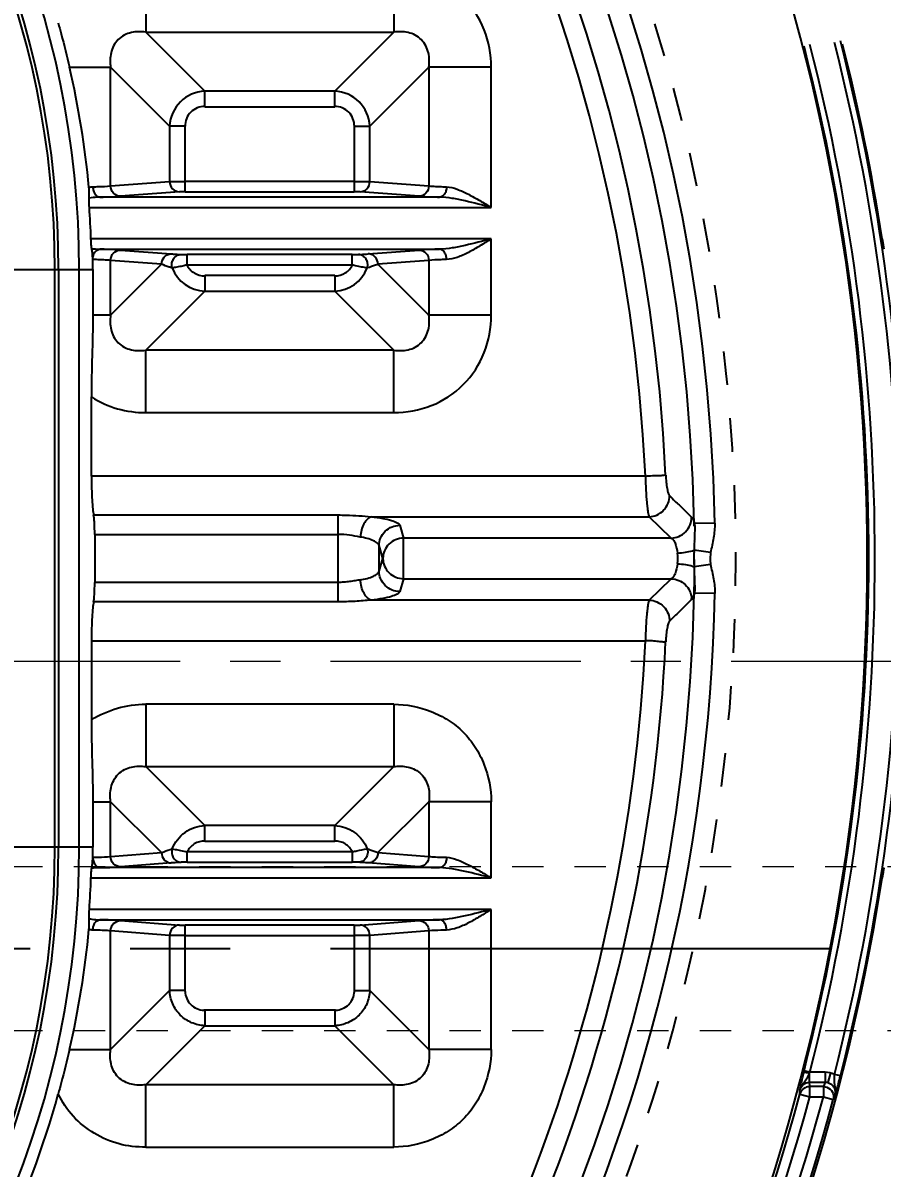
# Model space of a CAD drawing. Header units: millimetres. Extents: x 2141 to 4292, y -4498 to 2648.
# Drawn here: x 3480.3 to 3522.1, y -250.9 to -195.1 of the extents above; entities that cross this region are included whole.
import ezdxf

# ---------------------------------------------------------------- set-up
doc = ezdxf.new("R2010")
doc.units = ezdxf.units.MM
doc.header["$LTSCALE"] = 16.335
doc.header["$PDMODE"] = 3
doc.header["$PDSIZE"] = 0.3125
doc.linetypes.add('CENTER', pattern=[0.6, 0.375, -0.075, 0.075, -0.075])
doc.linetypes.add('HIDDEN', pattern=[0.2, 0.1, -0.1])
doc.layers.get('0').update_dxf_attribs({"linetype": 'CONTINUOUS'})
doc.layers.get('Defpoints').update_dxf_attribs({"linetype": 'CONTINUOUS'})
doc.layers.add('21', color=7, linetype='CONTINUOUS')
doc.layers.add('center', color=1, linetype='CENTER', lineweight=9)
doc.layers.add('cool', color=153, linetype='HIDDEN', lineweight=9)
doc.styles.get("Standard").update_dxf_attribs({"font": 'txt', "width": 0.8})
doc.dimstyles.get("Standard").update_dxf_attribs({"dimtxt": 0.15625, "dimasz": 0.1875, "dimexe": 0.125, "dimexo": 0.0625, "dimtad": 0, "dimtih": 1, "dimtoh": 1, "dimdsep": 46, "dimtxsty": 'Standard', "dimcen": 0.09, "dimadec": 0, "dimazin": 0, "dimtp": 0.01, "dimtm": 0.01, "dimtfac": 1, "dimtofl": 0, "dimtmove": 0, "dimatfit": 3, "dimfxl": 0, "dimtolj": 1, "dimarcsym": 0})

# ---------------------------------------------------------------- blocks, each defined once
blk = doc.blocks.new('*D51')
at = {"color": 4, "lineweight": -2}
blk.add_line((3563.281, -226.18), (3589.582, -226.18), dxfattribs=at)
at = {"layer": 'Defpoints', "color": 0}
for p in [(3421.161, -226.18), (3563.281, -226.18), (3589.582, -226.18)]:
    blk.add_point(p, dxfattribs=at)
at = {"color": 6, "insert": (3594.582, -226.18), "char_height": 5, "attachment_point": 5}
blk.add_mtext('\\A1;0.00', dxfattribs=at)
blk = doc.blocks.new('*D52')
at = {"color": 4, "lineweight": -2}
blk.add_line((3573.796, -240.18), (3589.582, -240.18), dxfattribs=at)
at = {"layer": 'Defpoints', "color": 0}
for p in [(3421.161, -226.18), (3573.796, -240.18), (3589.582, -240.18)]:
    blk.add_point(p, dxfattribs=at)
at = {"color": 6, "insert": (3596.248, -240.18), "char_height": 5, "attachment_point": 5}
blk.add_mtext('\\A1;14.00', dxfattribs=at)
blk = doc.blocks.new('*D53')
at = {"color": 4, "lineweight": -2}
blk.add_line((3561.235, -283.18), (3589.582, -283.18), dxfattribs=at)
at = {"layer": 'Defpoints', "color": 0}
for p in [(3421.161, -226.18), (3561.235, -283.18), (3589.582, -283.18)]:
    blk.add_point(p, dxfattribs=at)
at = {"color": 6, "insert": (3596.915, -283.18), "char_height": 5, "attachment_point": 5}
blk.add_mtext('\\A1;57.00', dxfattribs=at)
blk = doc.blocks.new('*D54')
at = {"color": 4, "lineweight": -2}
blk.add_line((3481.854, -307.968), (3589.582, -307.968), dxfattribs=at)
at = {"layer": 'Defpoints', "color": 0}
for p in [(3421.161, -226.18), (3481.854, -307.968), (3589.582, -307.968)]:
    blk.add_point(p, dxfattribs=at)
at = {"color": 6, "insert": (3596.915, -307.968), "char_height": 5, "attachment_point": 5}
blk.add_mtext('\\A1;81.79', dxfattribs=at)
blk = doc.blocks.new('*D55')
at = {"color": 4, "lineweight": -2}
blk.add_line((3516.556, -324.18), (3589.582, -324.18), dxfattribs=at)
at = {"layer": 'Defpoints', "color": 0}
for p in [(3421.161, -226.18), (3516.556, -324.18), (3589.582, -324.18)]:
    blk.add_point(p, dxfattribs=at)
at = {"color": 6, "insert": (3596.915, -324.18), "char_height": 5, "attachment_point": 5}
blk.add_mtext('\\A1;98.00', dxfattribs=at)
blk = doc.blocks.new('*D56')
at = {"color": 4, "lineweight": -2}
blk.add_line((3547.495, -344.18), (3589.582, -344.18), dxfattribs=at)
at = {"layer": 'Defpoints', "color": 0}
for p in [(3421.161, -226.18), (3547.495, -344.18), (3589.582, -344.18)]:
    blk.add_point(p, dxfattribs=at)
at = {"color": 6, "insert": (3597.582, -344.18), "char_height": 5, "attachment_point": 5}
blk.add_mtext('\\A1;118.00', dxfattribs=at)
blk = doc.blocks.new('*D59')
at = {"color": 4, "lineweight": -2}
blk.add_line((3549.662, -339.842), (3549.662, -389.677), dxfattribs=at)
at = {"layer": 'Defpoints', "color": 0}
for p in [(3421.161, -226.18), (3549.662, -339.842), (3549.662, -389.677)]:
    blk.add_point(p, dxfattribs=at)
at = {"color": 6, "insert": (3549.662, -398.677), "char_height": 5, "attachment_point": 5, "rotation": 90}
blk.add_mtext('\\A1;128.50', dxfattribs=at)
blk = doc.blocks.new('*D61')
at = {"color": 4, "lineweight": -2}
blk.add_line((3527.113, -219.255), (3527.113, -60.351), dxfattribs=at)
at = {"layer": 'Defpoints', "color": 0}
for p in [(3527.113, -60.351), (3527.113, -219.255), (3421.161, -226.18)]:
    blk.add_point(p, dxfattribs=at)
at = {"color": 6, "insert": (3527.113, -51.351), "char_height": 5, "attachment_point": 5, "rotation": 90}
blk.add_mtext('\\A1;105.95', dxfattribs=at)
blk = doc.blocks.new('*D62')
at = {"color": 4, "lineweight": -2}
blk.add_line((3549.662, -116.98), (3549.662, -60.351), dxfattribs=at)
at = {"layer": 'Defpoints', "color": 0}
for p in [(3549.662, -60.351), (3549.662, -116.98), (3421.161, -226.18)]:
    blk.add_point(p, dxfattribs=at)
at = {"color": 6, "insert": (3549.662, -51.351), "char_height": 5, "attachment_point": 5, "rotation": 90}
blk.add_mtext('\\A1;128.50', dxfattribs=at)
blk = doc.blocks.new('*D63')
at = {"color": 4, "lineweight": -2}
blk.add_line((3553.176, -108.18), (3587.767, -108.18), dxfattribs=at)
at = {"layer": 'Defpoints', "color": 0}
for p in [(3553.176, -108.18), (3587.767, -108.18), (3421.161, -226.18)]:
    blk.add_point(p, dxfattribs=at)
at = {"color": 6, "insert": (3595.767, -108.18), "char_height": 5, "attachment_point": 5}
blk.add_mtext('\\A1;118.00', dxfattribs=at)
blk = doc.blocks.new('*D64')
at = {"color": 4, "lineweight": -2}
blk.add_line((3575.76, -166.18), (3587.767, -166.18), dxfattribs=at)
at = {"layer": 'Defpoints', "color": 0}
for p in [(3575.76, -166.18), (3587.767, -166.18), (3421.161, -226.18)]:
    blk.add_point(p, dxfattribs=at)
at = {"color": 6, "insert": (3594.767, -166.18), "char_height": 5, "attachment_point": 5}
blk.add_mtext('\\A1;60.00', dxfattribs=at)
blk = doc.blocks.new('*D65')
at = {"color": 4, "lineweight": -2}
blk.add_line((3529.038, -221.18), (3587.767, -221.18), dxfattribs=at)
at = {"layer": 'Defpoints', "color": 0}
for p in [(3529.038, -221.18), (3587.767, -221.18), (3421.161, -226.18)]:
    blk.add_point(p, dxfattribs=at)
at = {"color": 6, "insert": (3593.1, -221.18), "char_height": 5, "attachment_point": 5}
blk.add_mtext('\\A1;5.00', dxfattribs=at)

msp = doc.modelspace()

# ---------------------------------------------------------------- linework, layer by layer
at = {"layer": '21', "color": 7, "linetype": 'Continuous'}
for p, q in [((3486.253, -192.504), (3486.253, -195.545)), ((3498.326, -192.504), (3498.326, -195.545)), ((3486.253, -195.545), (3498.326, -195.545)), ((3486.253, -195.545), (3489.126, -198.418)), ((3495.453, -198.418), (3498.326, -195.545)), ((3482.54, -197.255), (3484.543, -197.255)), ((3484.543, -203.037), (3484.543, -197.255)), ((3487.416, -200.128), (3484.543, -197.255)), ((3500.036, -197.255), (3497.163, -200.128)), ((3500.036, -197.255), (3500.036, -203.037)), ((3503.077, -197.255), (3500.036, -197.255)), ((3503.077, -204.082), (3503.077, -197.255)), ((3489.126, -199.178), (3489.126, -198.418)), ((3495.453, -198.418), (3489.126, -198.418)), ((3495.453, -199.178), (3495.453, -198.418)), ((3489.126, -199.178), (3495.453, -199.178)), ((3487.416, -200.128), (3487.416, -202.819)), ((3488.176, -200.128), (3487.416, -200.128)), ((3488.176, -203.316), (3488.176, -200.128)), ((3496.403, -200.128), (3496.403, -203.316)), ((3496.403, -200.128), (3497.163, -200.128)), ((3497.163, -202.819), (3497.163, -200.128)), ((3484.543, -203.037), (3487.416, -202.819)), ((3496.403, -202.814), (3488.176, -202.814)), ((3497.163, -202.819), (3500.036, -203.037)), ((3500.563, -203.58), (3484.016, -203.58)), ((3487.891, -203.321), (3485.018, -203.54)), ((3488.176, -203.316), (3496.403, -203.316)), ((3499.561, -203.54), (3496.688, -203.321)), ((3483.508, -204.082), (3503.077, -204.082)), ((3503.077, -205.616), (3483.584, -205.616)), ((3503.077, -209.327), (3503.077, -205.616)), ((3484.016, -206.118), (3500.563, -206.118)), ((3485.018, -206.158), (3487.496, -206.346)), ((3488.273, -206.884), (3488.273, -206.382)), ((3496.306, -206.382), (3488.273, -206.382)), ((3496.306, -206.884), (3496.306, -206.382)), ((3497.082, -206.346), (3499.561, -206.158)), ((3484.543, -209.327), (3484.543, -206.66)), ((3487.021, -206.849), (3484.543, -206.66)), ((3484.543, -209.327), (3487.021, -206.849)), ((3488.259, -206.884), (3496.32, -206.884)), ((3500.036, -206.66), (3497.558, -206.849)), ((3497.558, -206.849), (3500.036, -209.327)), ((3500.036, -206.66), (3500.036, -209.327)), ((3471.479, -207.11), (3483.676, -207.11)), ((3481.831, -235.25), (3481.831, -207.11)), ((3482.009, -207.11), (3482.009, -235.25)), ((3483.014, -235.25), (3483.014, -207.11)), ((3483.676, -207.11), (3483.676, -209.327)), ((3489.126, -207.404), (3489.126, -208.165)), ((3495.453, -207.404), (3489.126, -207.404)), ((3495.453, -207.404), (3495.453, -208.165)), ((3489.126, -208.165), (3486.253, -211.038)), ((3489.126, -208.165), (3495.453, -208.165)), ((3498.326, -211.038), (3495.453, -208.165)), ((3484.543, -209.327), (3483.676, -209.327)), ((3503.077, -209.327), (3500.036, -209.327)), ((3486.253, -214.078), (3486.253, -211.038)), ((3498.326, -211.038), (3486.253, -211.038)), ((3498.326, -214.078), (3498.326, -211.038)), ((3483.609, -217.169), (3483.609, -213.317)), ((3486.253, -214.078), (3498.326, -214.078)), ((3510.582, -217.169), (3483.609, -217.169)), ((3483.714, -219.064), (3495.608, -219.064)), ((3495.608, -219.064), (3495.608, -223.297)), ((3497.242, -219.148), (3510.77, -219.148)), ((3511.844, -220.19), (3510.77, -219.148)), ((3512.817, -219.161), (3512.834, -219.177)), ((3498.619, -219.567), (3498.804, -220.19)), ((3513.964, -219.466), (3512.975, -219.486)), ((3483.767, -220.011), (3495.608, -220.011)), ((3483.767, -220.011), (3483.767, -222.349)), ((3511.844, -220.19), (3498.804, -220.19)), ((3498.804, -222.17), (3498.804, -220.19)), ((3497.615, -221.804), (3497.615, -220.557)), ((3497.801, -221.18), (3497.615, -220.557)), ((3513.758, -220.891), (3512.952, -220.777)), ((3497.615, -221.804), (3497.801, -221.18)), ((3512.951, -221.504), (3512.952, -221.584)), ((3513.758, -221.469), (3512.952, -221.584)), ((3495.608, -222.349), (3483.767, -222.349)), ((3498.804, -222.17), (3498.619, -222.793)), ((3498.804, -222.17), (3511.844, -222.17)), ((3510.77, -223.212), (3511.844, -222.17)), ((3513.964, -222.894), (3512.975, -222.874)), ((3495.608, -223.297), (3483.714, -223.297)), ((3510.77, -223.212), (3497.242, -223.212)), ((3512.834, -223.183), (3512.817, -223.199)), ((3483.609, -225.192), (3510.582, -225.192)), ((3483.609, -225.192), (3483.609, -229.043)), ((3498.326, -228.282), (3486.253, -228.282)), ((3486.253, -228.282), (3486.253, -231.323)), ((3498.326, -228.282), (3498.326, -231.323)), ((3486.253, -231.323), (3498.326, -231.323)), ((3486.253, -231.323), (3489.126, -234.196)), ((3495.453, -234.196), (3498.326, -231.323)), ((3483.676, -233.033), (3484.543, -233.033)), ((3483.676, -233.033), (3483.676, -235.25)), ((3484.543, -235.7), (3484.543, -233.033)), ((3487.021, -235.511), (3484.543, -233.033)), ((3500.036, -233.033), (3497.558, -235.511)), ((3503.077, -233.033), (3500.036, -233.033)), ((3500.036, -233.033), (3500.036, -235.7)), ((3503.077, -236.745), (3503.077, -233.033)), ((3495.453, -234.196), (3489.126, -234.196)), ((3489.126, -234.956), (3489.126, -234.196)), ((3495.453, -234.956), (3495.453, -234.196)), ((3483.676, -235.25), (3471.479, -235.25)), ((3489.126, -234.956), (3495.453, -234.956)), ((3484.543, -235.7), (3487.021, -235.511)), ((3496.317, -235.476), (3488.262, -235.476)), ((3488.273, -235.978), (3488.273, -235.476)), ((3496.306, -235.476), (3496.306, -235.978)), ((3497.558, -235.511), (3500.036, -235.7)), ((3500.563, -236.242), (3484.016, -236.242)), ((3487.496, -236.014), (3485.018, -236.202)), ((3488.273, -235.978), (3496.306, -235.978)), ((3499.561, -236.202), (3497.082, -236.014)), ((3483.584, -236.745), (3503.077, -236.745)), ((3503.077, -238.278), (3483.508, -238.278)), ((3503.077, -245.105), (3503.077, -238.278)), ((3484.016, -238.78), (3500.563, -238.78)), ((3485.018, -238.82), (3487.891, -239.039)), ((3496.403, -239.044), (3488.176, -239.044)), ((3488.176, -242.277), (3488.176, -239.044)), ((3496.403, -239.044), (3496.403, -242.277)), ((3496.688, -239.039), (3499.561, -238.82)), ((3487.416, -239.541), (3484.543, -239.323)), ((3484.543, -245.105), (3484.543, -239.323)), ((3487.416, -239.541), (3487.416, -242.232)), ((3488.176, -239.547), (3496.403, -239.547)), ((3500.036, -239.323), (3497.163, -239.541)), ((3497.163, -242.232), (3497.163, -239.541)), ((3500.036, -239.323), (3500.036, -245.105)), ((3484.543, -245.105), (3487.416, -242.232)), ((3488.176, -242.232), (3487.416, -242.232)), ((3496.403, -242.232), (3497.163, -242.232)), ((3497.163, -242.232), (3500.036, -245.105)), ((3495.497, -243.182), (3489.082, -243.182)), ((3489.126, -243.182), (3489.126, -243.943)), ((3495.453, -243.182), (3495.453, -243.943)), ((3489.126, -243.943), (3486.253, -246.816)), ((3489.126, -243.943), (3495.453, -243.943)), ((3498.326, -246.816), (3495.453, -243.943)), ((3482.54, -245.105), (3484.543, -245.105)), ((3503.077, -245.105), (3500.036, -245.105)), ((3518.598, -246.208), (3518.308, -246.133)), ((3518.581, -246.7), (3518.581, -246.208)), ((3519.337, -246.208), (3518.598, -246.208)), ((3519.337, -246.208), (3519.337, -246.7)), ((3519.598, -246.243), (3519.468, -246.716)), ((3520.079, -246.391), (3519.788, -246.317)), ((3498.326, -246.816), (3486.253, -246.816)), ((3486.253, -249.856), (3486.253, -246.816)), ((3498.326, -249.856), (3498.326, -246.816)), ((3518.107, -247.272), (3518.1, -247.085)), ((3518.581, -246.7), (3519.337, -246.7)), ((3518.59, -246.909), (3518.581, -246.7)), ((3519.249, -246.909), (3518.59, -246.909)), ((3518.59, -247.402), (3518.59, -246.909)), ((3519.337, -246.7), (3519.249, -246.909)), ((3519.249, -246.909), (3519.249, -247.402)), ((3518.107, -247.272), (3518.59, -247.402)), ((3518.59, -247.402), (3519.249, -247.402)), ((3519.249, -247.402), (3519.732, -247.531)), ((3519.809, -247.347), (3519.732, -247.531)), ((3486.253, -249.856), (3498.326, -249.856))]:
    msp.add_line(p, q, dxfattribs=at)
at = {"layer": '21', "color": 1, "linetype": 'CENTER', "ltscale": 3.980655}
msp.add_line((3261.161, -240.18), (3581.161, -240.18), dxfattribs=at)
at = {"layer": '21', "color": 8, "linetype": 'HIDDEN'}
for radius, start, end in [(87.821, 218.45894, 155.70987), (85.811, 358.87114, 1.129)]:
    msp.add_arc((3427.165, -221.18), radius, start, end, dxfattribs=at)
at = {"layer": '21', "color": 7, "linetype": 'Continuous'}
for centre, radius, start, end in [((3427.165, -221.18), 86.815, 1.1311, 88.87139), ((3427.165, -221.18), 85.811, 1.129, 88.87112), ((3427.165, -221.18), 84.503, 2.75434, 87.24672), ((3427.165, -221.18), 83.513, 2.75328, 87.24672), ((3421.135, -221.18), 100.256, 318.50266, 41.49734), ((3438.22, -207.11), 44.794, 0, 90), ((3438.22, -207.11), 43.789, 0, 90), ((3438.22, -207.11), 43.61, 0, 90), ((3421.135, -221.18), 100.325, 345.59813, 14.40187), ((3421.135, -221.18), 100.625, 345.59813, 14.40187), ((3421.135, -221.18), 101.805, 345.70516, 14.29484), ((3421.135, -221.18), 102.105, 345.70516, 14.29484), ((3421.135, -221.18), 102.168, 8.7686, 14.19122), ((3438.292, -207.412), 45.399, 5.45, 12.928), ((3489.208, -200.209), 1.793, 92.5943, 177.4063), ((3495.371, -200.209), 1.794, 2.5951, 87.4056), ((3438.22, -207.11), 45.389, 1.8869, 3.8252), ((3441.491, -207.11), 42.184, 359.9999, 0.6654), ((3489.202, -206.378), 1.788, 201.4754, 267.5606), ((3495.376, -206.378), 1.788, 272.4428, 338.5203), ((3537.458, -221.237), 24.51, 179.1164, 179.844), ((3547.668, -221.375), 34.721, 179.0122, 179.1481), ((3538.893, -221.432), 25.949, 177.6099, 178.5524), ((3509.713, -221.178), 2.447, 353.9698, 6.0206), ((3539.913, -221.124), 26.965, 180.0988, 180.808), ((3536.618, -221.013), 23.673, 181.3804, 182.4229), ((3427.165, -221.18), 85.811, 270.6696, 358.87114), ((3427.165, -221.18), 86.815, 308.43992, 358.86884), ((3511.852, -223.19), 0.981, 0.4369, 3.6278), ((3427.165, -221.18), 83.513, 321.02501, 357.24672), ((3427.165, -221.18), 84.503, 320.67397, 357.24566), ((3438.22, -235.25), 44.794, 270, 0), ((3438.22, -235.25), 43.789, 270, 0), ((3438.22, -235.25), 43.61, 270, 0), ((3441.49, -235.25), 42.185, 359.3345, 0), ((3438.22, -235.25), 45.389, 356.1748, 358.1131), ((3421.135, -221.18), 102.168, 308.72736, 351.2315), ((3438.292, -234.948), 45.399, 347.072, 354.55), ((3534.445, -250.298), 16.666, 165.7613, 166.9597), ((3536.879, -250.902), 19.173, 165.5979, 165.802), ((3519.338, -247.19), 0.983, 62.727, 89.975), ((3498.177, -240.822), 22.599, 344.7764, 345.7347), ((3519.343, -247.182), 0.482, 74.9797, 90.706), ((3504.764, -242.635), 15.767, 343.5951, 344.4402), ((3502.046, -241.872), 18.59, 344.4214, 344.7669), ((3438.22, -235.25), 45.389, 334.3656, 344.649), ((3421.135, -221.18), 100.421, 308.8997, 344.94035), ((3421.135, -221.18), 100.92, 308.84423, 344.94035), ((3421.135, -221.18), 101.558, 308.78417, 345.03709), ((3421.135, -221.18), 102.057, 308.73249, 345.03709)]:
    msp.add_arc(centre, radius, start, end, dxfattribs=at)
msp.add_ellipse((3483.688, -222.349), major_axis=(0, 1.005), ratio=0.078702, start_param=-2.801756, end_param=-1.570796, dxfattribs=at)
for points, knots in [([(3503.077, -197.255), (3503.065, -196.634), (3502.855, -195.378), (3501.806, -193.775), (3500.202, -192.727), (3498.946, -192.514), (3498.326, -192.504)], [0, 0, 0, 0, 0.250129, 0.500013, 0.749892, 1, 1, 1, 1]), ([(3481.99, -195.095), (3482.039, -195.274), (3482.233, -195.991), (3482.416, -196.711), (3482.54, -197.254)], [0, 0, 0, 0, 0.250697, 1, 1, 1, 1]), ([(3486.253, -195.545), (3486.022, -195.511), (3485.655, -195.512), (3485.199, -195.676), (3484.895, -195.897), (3484.674, -196.201), (3484.511, -196.657), (3484.509, -197.024), (3484.543, -197.255)], [0, 0, 0, 0, 0.243803, 0.370664, 0.499992, 0.629321, 0.7562, 1, 1, 1, 1]), ([(3500.036, -197.255), (3500.07, -197.024), (3500.068, -196.657), (3499.905, -196.201), (3499.684, -195.897), (3499.38, -195.676), (3498.924, -195.512), (3498.557, -195.511), (3498.326, -195.545)], [0, 0, 0, 0, 0.243803, 0.370664, 0.499992, 0.629321, 0.7562, 1, 1, 1, 1]), ([(3489.126, -199.167), (3488.88, -199.167), (3488.359, -199.361), (3488.165, -199.882), (3488.165, -200.128)], [0, 0, 0, 0, 0.499994, 1, 1, 1, 1]), ([(3496.414, -200.128), (3496.414, -199.882), (3496.22, -199.36), (3495.699, -199.167), (3495.453, -199.167)], [0, 0, 0, 0, 0.499994, 1, 1, 1, 1]), ([(3483.676, -203.077), (3483.769, -203.075), (3484.058, -203.065), (3484.347, -203.055), (3484.543, -203.037)], [0, 0, 0, 0, 0.319469, 1, 1, 1, 1]), ([(3485.018, -203.54), (3484.896, -203.539), (3484.64, -203.424), (3484.544, -203.164), (3484.543, -203.037)], [0, 0, 0, 0, 0.490268, 1, 1, 1, 1]), ([(3487.416, -202.819), (3487.514, -202.814), (3487.767, -202.813), (3488.02, -202.812), (3488.176, -202.814)], [0, 0, 0, 0, 0.385819, 1, 1, 1, 1]), ([(3487.416, -202.819), (3487.417, -202.946), (3487.513, -203.205), (3487.769, -203.32), (3487.891, -203.321)], [0, 0, 0, 0, 0.509711, 1, 1, 1, 1]), ([(3496.403, -202.814), (3496.558, -202.812), (3496.812, -202.813), (3497.065, -202.814), (3497.163, -202.819)], [0, 0, 0, 0, 0.614162, 1, 1, 1, 1]), ([(3496.688, -203.321), (3496.81, -203.32), (3497.066, -203.205), (3497.162, -202.946), (3497.163, -202.819)], [0, 0, 0, 0, 0.490256, 1, 1, 1, 1]), ([(3500.036, -203.037), (3500.035, -203.164), (3499.939, -203.424), (3499.683, -203.539), (3499.561, -203.54)], [0, 0, 0, 0, 0.509731, 1, 1, 1, 1]), ([(3500.036, -203.037), (3500.087, -203.042), (3500.376, -203.062), (3500.665, -203.071), (3500.903, -203.077)], [0, 0, 0, 0, 0.177155, 1, 1, 1, 1]), ([(3483.498, -203.626), (3483.504, -203.558), (3483.506, -203.382), (3483.496, -203.206), (3483.486, -203.1)], [0, 0, 0, 0, 0.391794, 1, 1, 1, 1]), ([(3484.016, -203.58), (3483.974, -203.58), (3483.801, -203.587), (3483.628, -203.607), (3483.498, -203.626)], [0, 0, 0, 0, 0.240898, 1, 1, 1, 1]), ([(3483.676, -203.077), (3483.677, -203.145), (3483.695, -203.269), (3483.767, -203.428), (3483.873, -203.543), (3483.969, -203.578), (3484.016, -203.58)], [0, 0, 0, 0, 0.306267, 0.561538, 0.784489, 1, 1, 1, 1]), ([(3484.016, -203.58), (3484.123, -203.577), (3484.457, -203.568), (3484.791, -203.557), (3485.018, -203.54)], [0, 0, 0, 0, 0.319272, 1, 1, 1, 1]), ([(3488.176, -203.316), (3488.146, -203.316), (3488.051, -203.317), (3487.955, -203.316), (3487.891, -203.321)], [0, 0, 0, 0, 0.322088, 1, 1, 1, 1]), ([(3496.688, -203.321), (3496.673, -203.32), (3496.578, -203.317), (3496.483, -203.316), (3496.403, -203.316)], [0, 0, 0, 0, 0.155113, 1, 1, 1, 1]), ([(3499.561, -203.54), (3499.62, -203.544), (3499.953, -203.564), (3500.288, -203.573), (3500.563, -203.58)], [0, 0, 0, 0, 0.176844, 1, 1, 1, 1]), ([(3500.902, -203.077), (3500.902, -203.145), (3500.883, -203.269), (3500.812, -203.428), (3500.706, -203.543), (3500.61, -203.578), (3500.563, -203.58)], [0, 0, 0, 0, 0.305938, 0.560937, 0.784377, 1, 1, 1, 1]), ([(3503.077, -204.082), (3502.654, -203.973), (3502.024, -203.807), (3501.186, -203.635), (3500.768, -203.582), (3500.563, -203.58)], [0, 0, 0, 0, 0.510246, 0.759828, 1, 1, 1, 1]), ([(3500.902, -203.077), (3501.079, -203.082), (3501.447, -203.19), (3501.976, -203.441), (3502.523, -203.749), (3502.891, -203.97), (3503.077, -204.082)], [0, 0, 0, 0, 0.219135, 0.466725, 0.72998, 1, 1, 1, 1]), ([(3483.508, -204.082), (3483.502, -203.992), (3483.495, -203.84), (3483.492, -203.688), (3483.498, -203.626)], [0, 0, 0, 0, 0.59305, 1, 1, 1, 1]), ([(3483.624, -206.088), (3483.609, -206.028), (3483.597, -205.87), (3483.588, -205.712), (3483.584, -205.616)], [0, 0, 0, 0, 0.389988, 1, 1, 1, 1]), ([(3503.077, -205.616), (3502.654, -205.725), (3502.024, -205.891), (3501.186, -206.063), (3500.768, -206.115), (3500.563, -206.118)], [0, 0, 0, 0, 0.510246, 0.759828, 1, 1, 1, 1]), ([(3503.077, -205.616), (3502.893, -205.731), (3502.527, -205.957), (3501.985, -206.277), (3501.45, -206.528), (3501.078, -206.607), (3500.902, -206.62)], [0, 0, 0, 0, 0.269743, 0.533937, 0.781482, 1, 1, 1, 1]), ([(3522.109, -205.605), (3522.119, -205.669), (3522.134, -205.762), (3522.154, -205.88), (3522.167, -205.957), (3522.178, -206.016), (3522.186, -206.067), (3522.194, -206.084), (3522.196, -206.107), (3522.199, -206.105)], [0, 0, 0, 0, 0.3825, 0.556377, 0.708393, 0.833078, 0.925294, 0.981604, 1, 1, 1, 1]), ([(3483.673, -206.62), (3483.671, -206.508), (3483.661, -206.33), (3483.639, -206.152), (3483.624, -206.088)], [0, 0, 0, 0, 0.631697, 1, 1, 1, 1]), ([(3483.624, -206.088), (3483.657, -206.093), (3483.787, -206.108), (3483.919, -206.117), (3484.016, -206.118)], [0, 0, 0, 0, 0.257017, 1, 1, 1, 1]), ([(3483.673, -206.622), (3483.674, -206.558), (3483.692, -206.434), (3483.763, -206.27), (3483.874, -206.153), (3483.971, -206.119), (3484.016, -206.118)], [0, 0, 0, 0, 0.290076, 0.559807, 0.794813, 1, 1, 1, 1]), ([(3485.018, -206.158), (3484.959, -206.153), (3484.625, -206.134), (3484.291, -206.124), (3484.016, -206.118)], [0, 0, 0, 0, 0.17685, 1, 1, 1, 1]), ([(3484.543, -206.66), (3484.544, -206.533), (3484.64, -206.274), (3484.896, -206.159), (3485.018, -206.158)], [0, 0, 0, 0, 0.50973, 1, 1, 1, 1]), ([(3487.021, -206.849), (3487.022, -206.726), (3487.095, -206.534), (3487.299, -206.379), (3487.429, -206.347), (3487.496, -206.346)], [0, 0, 0, 0, 0.486588, 0.733547, 1, 1, 1, 1]), ([(3487.496, -206.346), (3487.532, -206.349), (3487.69, -206.361), (3487.849, -206.37), (3487.972, -206.377)], [0, 0, 0, 0, 0.224687, 1, 1, 1, 1]), ([(3487.538, -207.033), (3487.516, -206.953), (3487.509, -206.793), (3487.593, -206.58), (3487.75, -206.422), (3487.897, -206.378), (3487.972, -206.377)], [0, 0, 0, 0, 0.275777, 0.516408, 0.748088, 1, 1, 1, 1]), ([(3487.972, -206.377), (3487.989, -206.378), (3488.089, -206.381), (3488.189, -206.382), (3488.273, -206.382)], [0, 0, 0, 0, 0.167963, 1, 1, 1, 1]), ([(3496.306, -206.382), (3496.337, -206.382), (3496.437, -206.381), (3496.537, -206.381), (3496.607, -206.377)], [0, 0, 0, 0, 0.303818, 1, 1, 1, 1]), ([(3496.607, -206.377), (3496.651, -206.375), (3496.809, -206.366), (3496.968, -206.355), (3497.082, -206.346)], [0, 0, 0, 0, 0.275607, 1, 1, 1, 1]), ([(3497.041, -207.033), (3497.061, -206.959), (3497.07, -206.804), (3496.992, -206.586), (3496.83, -206.422), (3496.679, -206.378), (3496.607, -206.377)], [0, 0, 0, 0, 0.256732, 0.500432, 0.757182, 1, 1, 1, 1]), ([(3497.558, -206.849), (3497.557, -206.726), (3497.484, -206.534), (3497.28, -206.379), (3497.149, -206.347), (3497.082, -206.346)], [0, 0, 0, 0, 0.486584, 0.733546, 1, 1, 1, 1]), ([(3500.563, -206.118), (3500.456, -206.12), (3500.122, -206.13), (3499.788, -206.141), (3499.561, -206.158)], [0, 0, 0, 0, 0.319271, 1, 1, 1, 1]), ([(3499.561, -206.158), (3499.683, -206.159), (3499.939, -206.274), (3500.035, -206.533), (3500.036, -206.66)], [0, 0, 0, 0, 0.490268, 1, 1, 1, 1]), ([(3500.903, -206.62), (3500.902, -206.556), (3500.884, -206.433), (3500.813, -206.27), (3500.704, -206.153), (3500.608, -206.119), (3500.563, -206.118)], [0, 0, 0, 0, 0.290792, 0.56099, 0.795789, 1, 1, 1, 1]), ([(3484.543, -206.66), (3484.492, -206.656), (3484.202, -206.636), (3483.912, -206.627), (3483.673, -206.62)], [0, 0, 0, 0, 0.177053, 1, 1, 1, 1]), ([(3487.538, -207.033), (3487.489, -207.018), (3487.315, -206.964), (3487.142, -206.901), (3487.021, -206.849)], [0, 0, 0, 0, 0.278727, 1, 1, 1, 1]), ([(3488.262, -206.887), (3488.191, -206.905), (3488.025, -206.946), (3487.785, -206.99), (3487.616, -207.02), (3487.543, -207.031)], [0, 0, 0, 0, 0.299105, 0.69704, 1, 1, 1, 1]), ([(3488.26, -206.884), (3488.335, -207.042), (3488.586, -207.323), (3488.949, -207.416), (3489.126, -207.416)], [0, 0, 0, 0, 0.497429, 1, 1, 1, 1]), ([(3495.453, -207.416), (3495.63, -207.416), (3495.992, -207.323), (3496.243, -207.042), (3496.319, -206.884)], [0, 0, 0, 0, 0.502571, 1, 1, 1, 1]), ([(3497.036, -207.031), (3496.991, -207.024), (3496.856, -207.001), (3496.615, -206.96), (3496.421, -206.914), (3496.317, -206.887)], [0, 0, 0, 0, 0.188331, 0.56011, 1, 1, 1, 1]), ([(3497.558, -206.849), (3497.52, -206.865), (3497.351, -206.934), (3497.177, -206.992), (3497.041, -207.033)], [0, 0, 0, 0, 0.221664, 1, 1, 1, 1]), ([(3500.902, -206.62), (3500.81, -206.623), (3500.521, -206.632), (3500.232, -206.643), (3500.036, -206.66)], [0, 0, 0, 0, 0.319494, 1, 1, 1, 1]), ([(3483.676, -209.327), (3483.676, -209.989), (3483.634, -211.318), (3483.609, -212.649), (3483.609, -213.317)], [0, 0, 0, 0, 0.497313, 1, 1, 1, 1]), ([(3484.543, -209.327), (3484.509, -209.559), (3484.511, -209.925), (3484.674, -210.381), (3484.895, -210.685), (3485.199, -210.906), (3485.655, -211.07), (3486.022, -211.071), (3486.253, -211.038)], [0, 0, 0, 0, 0.243803, 0.370664, 0.499992, 0.629321, 0.7562, 1, 1, 1, 1]), ([(3498.326, -211.038), (3498.557, -211.071), (3498.924, -211.07), (3499.38, -210.906), (3499.684, -210.685), (3499.905, -210.381), (3500.068, -209.925), (3500.07, -209.559), (3500.036, -209.327)], [0, 0, 0, 0, 0.243803, 0.370664, 0.499992, 0.629321, 0.7562, 1, 1, 1, 1]), ([(3498.326, -214.078), (3498.946, -214.067), (3500.202, -213.856), (3501.806, -212.807), (3502.853, -211.203), (3503.066, -209.948), (3503.077, -209.327)], [0, 0, 0, 0, 0.250129, 0.500013, 0.749892, 1, 1, 1, 1]), ([(3483.609, -213.317), (3483.998, -213.569), (3484.859, -213.953), (3485.79, -214.078), (3486.253, -214.078)], [0, 0, 0, 0, 0.499884, 1, 1, 1, 1]), ([(3483.609, -217.169), (3483.609, -217.372), (3483.614, -217.761), (3483.633, -218.298), (3483.665, -218.727), (3483.694, -218.972), (3483.715, -219.067)], [0, 0, 0, 0, 0.32131, 0.61277, 0.845713, 1, 1, 1, 1]), ([(3510.582, -217.169), (3510.696, -217.16), (3510.911, -217.144), (3511.168, -217.138), (3511.344, -217.137), (3511.444, -217.127), (3511.514, -217.116), (3511.557, -217.112), (3511.571, -217.119)], [0, 0, 0, 0, 0.347474, 0.652624, 0.777643, 0.879067, 0.953966, 1, 1, 1, 1]), ([(3510.582, -217.169), (3510.588, -217.398), (3510.604, -217.83), (3510.639, -218.343), (3510.676, -218.694), (3510.704, -218.893), (3510.733, -219.04), (3510.756, -219.12), (3510.77, -219.148)], [0, 0, 0, 0, 0.345665, 0.649722, 0.77457, 0.876245, 0.95194, 1, 1, 1, 1]), ([(3511.571, -217.119), (3511.576, -217.236), (3511.593, -217.455), (3511.633, -217.75), (3511.678, -217.954), (3511.722, -218.069), (3511.746, -218.11), (3511.759, -218.122)], [0, 0, 0, 0, 0.339459, 0.640142, 0.867123, 0.945917, 1, 1, 1, 1]), ([(3510.77, -219.148), (3510.895, -219.144), (3511.156, -219.086), (3511.491, -218.853), (3511.711, -218.511), (3511.76, -218.247), (3511.759, -218.122)], [0, 0, 0, 0, 0.23899, 0.500001, 0.761011, 1, 1, 1, 1]), ([(3511.76, -218.122), (3511.848, -218.209), (3512.066, -218.428), (3512.423, -218.77), (3512.685, -219.031), (3512.817, -219.161)], [0, 0, 0, 0, 0.250932, 0.624181, 1, 1, 1, 1]), ([(3483.767, -220.011), (3483.767, -219.819), (3483.763, -219.553), (3483.74, -219.239), (3483.726, -219.116), (3483.715, -219.068)], [0, 0, 0, 0, 0.60894, 0.843385, 1, 1, 1, 1]), ([(3495.608, -219.064), (3495.748, -219.063), (3496.293, -219.073), (3496.838, -219.116), (3497.242, -219.148)], [0, 0, 0, 0, 0.256066, 1, 1, 1, 1]), ([(3497.242, -219.148), (3497.171, -219.167), (3497.025, -219.268), (3496.858, -219.499), (3496.747, -219.803), (3496.707, -220.025), (3496.698, -220.138)], [0, 0, 0, 0, 0.187254, 0.430152, 0.714254, 1, 1, 1, 1]), ([(3497.242, -219.148), (3497.427, -219.169), (3497.754, -219.214), (3498.18, -219.31), (3498.46, -219.408), (3498.603, -219.512), (3498.619, -219.567)], [0, 0, 0, 0, 0.378592, 0.67678, 0.883002, 1, 1, 1, 1]), ([(3511.844, -220.19), (3511.968, -220.187), (3512.227, -220.129), (3512.56, -219.9), (3512.781, -219.562), (3512.833, -219.301), (3512.834, -219.177)], [0, 0, 0, 0, 0.239177, 0.500001, 0.760825, 1, 1, 1, 1]), ([(3512.834, -219.177), (3512.866, -219.209), (3512.92, -219.313), (3512.956, -219.42), (3512.975, -219.486)], [0, 0, 0, 0, 0.397326, 1, 1, 1, 1]), ([(3497.615, -220.557), (3497.616, -220.433), (3497.669, -220.174), (3497.894, -219.84), (3498.232, -219.619), (3498.494, -219.568), (3498.619, -219.567)], [0, 0, 0, 0, 0.238371, 0.497745, 0.758539, 1, 1, 1, 1]), ([(3512.975, -219.486), (3512.992, -219.701), (3512.982, -219.99), (3512.969, -220.277), (3512.966, -220.35)], [0, 0, 0, 0, 0.747565, 1, 1, 1, 1]), ([(3513.964, -219.466), (3513.965, -219.587), (3513.956, -219.827), (3513.9, -220.184), (3513.829, -220.538), (3513.783, -220.774), (3513.758, -220.891)], [0, 0, 0, 0, 0.250064, 0.499976, 0.75005, 1, 1, 1, 1]), ([(3496.698, -220.138), (3496.525, -220.108), (3496.165, -220.041), (3495.799, -220.011), (3495.608, -220.011)], [0, 0, 0, 0, 0.479401, 1, 1, 1, 1]), ([(3497.615, -220.557), (3497.606, -220.508), (3497.52, -220.406), (3497.215, -220.244), (3496.919, -220.175), (3496.698, -220.138)], [0, 0, 0, 0, 0.141812, 0.35358, 1, 1, 1, 1]), ([(3498.804, -220.19), (3498.674, -220.192), (3498.412, -220.245), (3498.08, -220.465), (3497.856, -220.792), (3497.802, -221.052), (3497.801, -221.18)], [0, 0, 0, 0, 0.251293, 0.502256, 0.751902, 1, 1, 1, 1]), ([(3511.844, -220.19), (3511.883, -220.209), (3511.959, -220.286), (3512.083, -220.527), (3512.129, -220.755), (3512.147, -220.921)], [0, 0, 0, 0, 0.159872, 0.381919, 1, 1, 1, 1]), ([(3512.147, -220.921), (3512.278, -220.915), (3512.522, -220.891), (3512.762, -220.84), (3512.87, -220.806)], [0, 0, 0, 0, 0.538323, 1, 1, 1, 1]), ([(3513.758, -220.891), (3513.738, -221.034), (3513.73, -221.229), (3513.751, -221.421), (3513.758, -221.469)], [0, 0, 0, 0, 0.747173, 1, 1, 1, 1]), ([(3497.801, -221.18), (3497.802, -221.309), (3497.856, -221.569), (3498.081, -221.896), (3498.413, -222.116), (3498.674, -222.169), (3498.804, -222.17)], [0, 0, 0, 0, 0.248506, 0.49826, 0.749079, 1, 1, 1, 1]), ([(3512.147, -221.44), (3512.126, -221.605), (3512.082, -221.833), (3511.959, -222.074), (3511.883, -222.151), (3511.844, -222.17)], [0, 0, 0, 0, 0.618028, 0.839808, 1, 1, 1, 1]), ([(3512.147, -221.44), (3512.278, -221.446), (3512.522, -221.47), (3512.762, -221.52), (3512.87, -221.555)], [0, 0, 0, 0, 0.538397, 1, 1, 1, 1]), ([(3496.698, -222.222), (3496.919, -222.185), (3497.215, -222.116), (3497.52, -221.954), (3497.606, -221.852), (3497.615, -221.803)], [0, 0, 0, 0, 0.646421, 0.858188, 1, 1, 1, 1]), ([(3498.619, -222.793), (3498.494, -222.792), (3498.232, -222.741), (3497.894, -222.52), (3497.669, -222.186), (3497.616, -221.927), (3497.615, -221.804)], [0, 0, 0, 0, 0.241461, 0.502255, 0.761629, 1, 1, 1, 1]), ([(3512.966, -222.014), (3512.969, -222.087), (3512.982, -222.373), (3512.992, -222.661), (3512.975, -222.874)], [0, 0, 0, 0, 0.252381, 1, 1, 1, 1]), ([(3513.758, -221.469), (3513.782, -221.587), (3513.825, -221.824), (3513.901, -222.176), (3513.964, -222.532), (3513.973, -222.774), (3513.964, -222.894)], [0, 0, 0, 0, 0.249954, 0.499945, 0.749973, 1, 1, 1, 1]), ([(3496.698, -222.222), (3496.614, -222.237), (3496.442, -222.271), (3496.175, -222.311), (3495.895, -222.339), (3495.704, -222.349), (3495.608, -222.349)], [0, 0, 0, 0, 0.23201, 0.479231, 0.737035, 1, 1, 1, 1]), ([(3497.242, -223.212), (3497.173, -223.194), (3497.028, -223.096), (3496.861, -222.867), (3496.748, -222.562), (3496.707, -222.337), (3496.698, -222.222)], [0, 0, 0, 0, 0.183268, 0.423338, 0.708919, 1, 1, 1, 1]), ([(3511.844, -222.17), (3512.088, -222.177), (3512.589, -222.387), (3512.816, -222.881), (3512.832, -223.128)], [0, 0, 0, 0, 0.497024, 1, 1, 1, 1]), ([(3498.619, -222.793), (3498.603, -222.848), (3498.46, -222.952), (3498.18, -223.05), (3497.754, -223.146), (3497.427, -223.191), (3497.242, -223.212)], [0, 0, 0, 0, 0.117014, 0.323234, 0.621414, 1, 1, 1, 1]), ([(3512.975, -222.874), (3512.956, -222.94), (3512.921, -223.048), (3512.866, -223.151), (3512.834, -223.183)], [0, 0, 0, 0, 0.604686, 1, 1, 1, 1]), ([(3483.714, -223.297), (3483.693, -223.392), (3483.664, -223.637), (3483.633, -224.066), (3483.614, -224.601), (3483.609, -224.989), (3483.609, -225.192)], [0, 0, 0, 0, 0.15505, 0.388488, 0.67943, 1, 1, 1, 1]), ([(3497.242, -223.212), (3496.976, -223.232), (3496.432, -223.279), (3495.886, -223.296), (3495.608, -223.297)], [0, 0, 0, 0, 0.4901, 1, 1, 1, 1]), ([(3510.77, -223.212), (3510.756, -223.241), (3510.733, -223.32), (3510.704, -223.467), (3510.676, -223.666), (3510.639, -224.017), (3510.604, -224.531), (3510.588, -224.962), (3510.582, -225.192)], [0, 0, 0, 0, 0.04806, 0.123755, 0.22543, 0.350278, 0.654335, 1, 1, 1, 1]), ([(3510.77, -223.212), (3510.895, -223.216), (3511.156, -223.275), (3511.491, -223.507), (3511.711, -223.85), (3511.76, -224.113), (3511.759, -224.238)], [0, 0, 0, 0, 0.23899, 0.500001, 0.761011, 1, 1, 1, 1]), ([(3512.817, -223.199), (3512.729, -223.286), (3512.511, -223.504), (3512.154, -223.846), (3511.892, -224.108), (3511.76, -224.238)], [0, 0, 0, 0, 0.250892, 0.624166, 1, 1, 1, 1]), ([(3511.759, -224.238), (3511.746, -224.251), (3511.722, -224.291), (3511.678, -224.406), (3511.633, -224.61), (3511.593, -224.905), (3511.576, -225.124), (3511.571, -225.241)], [0, 0, 0, 0, 0.054089, 0.132898, 0.359908, 0.660568, 1, 1, 1, 1]), ([(3511.571, -225.241), (3511.556, -225.247), (3511.515, -225.252), (3511.401, -225.253), (3511.202, -225.222), (3510.913, -225.196), (3510.697, -225.193), (3510.582, -225.192)], [0, 0, 0, 0, 0.047131, 0.121801, 0.347731, 0.653343, 1, 1, 1, 1]), ([(3483.609, -229.043), (3484, -228.795), (3484.861, -228.416), (3485.79, -228.284), (3486.253, -228.282)], [0, 0, 0, 0, 0.499955, 1, 1, 1, 1]), ([(3498.326, -228.282), (3498.945, -228.282), (3499.884, -228.476), (3501, -229.032), (3501.74, -229.617), (3502.321, -230.358), (3502.887, -231.47), (3503.077, -232.413), (3503.077, -233.033)], [0, 0, 0, 0, 0.249205, 0.37458, 0.499711, 0.62513, 0.750417, 1, 1, 1, 1]), ([(3483.609, -229.043), (3483.609, -229.712), (3483.634, -231.042), (3483.676, -232.371), (3483.676, -233.033)], [0, 0, 0, 0, 0.502698, 1, 1, 1, 1]), ([(3484.543, -233.033), (3484.51, -232.802), (3484.511, -232.435), (3484.676, -231.98), (3484.9, -231.678), (3485.202, -231.455), (3485.657, -231.291), (3486.023, -231.289), (3486.253, -231.323)], [0, 0, 0, 0, 0.243663, 0.370981, 0.500265, 0.629965, 0.756742, 1, 1, 1, 1]), ([(3498.326, -231.323), (3498.557, -231.29), (3498.923, -231.291), (3499.379, -231.456), (3499.681, -231.679), (3499.904, -231.982), (3500.068, -232.437), (3500.069, -232.802), (3500.036, -233.033)], [0, 0, 0, 0, 0.243664, 0.370983, 0.500266, 0.629967, 0.756745, 1, 1, 1, 1]), ([(3487.538, -235.328), (3487.661, -235.011), (3488.103, -234.438), (3488.788, -234.209), (3489.126, -234.196)], [0, 0, 0, 0, 0.500696, 1, 1, 1, 1]), ([(3495.453, -234.196), (3495.791, -234.209), (3496.476, -234.438), (3496.919, -235.011), (3497.041, -235.328)], [0, 0, 0, 0, 0.499426, 1, 1, 1, 1]), ([(3487.021, -235.511), (3487.059, -235.495), (3487.228, -235.426), (3487.402, -235.368), (3487.538, -235.328)], [0, 0, 0, 0, 0.221679, 1, 1, 1, 1]), ([(3487.538, -235.328), (3487.518, -235.401), (3487.508, -235.556), (3487.587, -235.774), (3487.749, -235.938), (3487.9, -235.982), (3487.972, -235.983)], [0, 0, 0, 0, 0.256728, 0.500426, 0.757177, 1, 1, 1, 1]), ([(3487.543, -235.329), (3487.588, -235.336), (3487.724, -235.36), (3487.966, -235.401), (3488.16, -235.447), (3488.264, -235.474)], [0, 0, 0, 0, 0.18824, 0.560172, 1, 1, 1, 1]), ([(3489.126, -234.947), (3488.95, -234.947), (3488.589, -235.039), (3488.338, -235.319), (3488.263, -235.476)], [0, 0, 0, 0, 0.502621, 1, 1, 1, 1]), ([(3496.316, -235.476), (3496.241, -235.319), (3495.99, -235.039), (3495.629, -234.947), (3495.453, -234.947)], [0, 0, 0, 0, 0.497379, 1, 1, 1, 1]), ([(3496.315, -235.474), (3496.386, -235.455), (3496.624, -235.397), (3496.866, -235.355), (3497.036, -235.329)], [0, 0, 0, 0, 0.299008, 1, 1, 1, 1]), ([(3497.041, -235.327), (3497.063, -235.407), (3497.07, -235.567), (3496.986, -235.78), (3496.828, -235.938), (3496.682, -235.982), (3496.607, -235.983)], [0, 0, 0, 0, 0.27578, 0.516415, 0.748094, 1, 1, 1, 1]), ([(3497.041, -235.328), (3497.09, -235.342), (3497.264, -235.396), (3497.437, -235.459), (3497.558, -235.511)], [0, 0, 0, 0, 0.278697, 1, 1, 1, 1]), ([(3483.624, -236.272), (3483.639, -236.208), (3483.661, -236.03), (3483.671, -235.853), (3483.673, -235.74)], [0, 0, 0, 0, 0.36863, 1, 1, 1, 1]), ([(3483.673, -235.74), (3483.765, -235.737), (3484.056, -235.728), (3484.346, -235.717), (3484.543, -235.7)], [0, 0, 0, 0, 0.319565, 1, 1, 1, 1]), ([(3483.673, -235.74), (3483.674, -235.804), (3483.693, -235.928), (3483.764, -236.09), (3483.874, -236.207), (3483.971, -236.241), (3484.016, -236.242)], [0, 0, 0, 0, 0.290279, 0.560322, 0.795325, 1, 1, 1, 1]), ([(3485.018, -236.202), (3484.896, -236.201), (3484.64, -236.086), (3484.544, -235.827), (3484.543, -235.7)], [0, 0, 0, 0, 0.490268, 1, 1, 1, 1]), ([(3487.021, -235.511), (3487.022, -235.634), (3487.095, -235.826), (3487.299, -235.982), (3487.429, -236.013), (3487.496, -236.014)], [0, 0, 0, 0, 0.48659, 0.733547, 1, 1, 1, 1]), ([(3497.558, -235.511), (3497.557, -235.634), (3497.484, -235.826), (3497.28, -235.982), (3497.149, -236.013), (3497.082, -236.014)], [0, 0, 0, 0, 0.486583, 0.733546, 1, 1, 1, 1]), ([(3500.036, -235.7), (3500.035, -235.827), (3499.939, -236.086), (3499.683, -236.201), (3499.561, -236.202)], [0, 0, 0, 0, 0.509731, 1, 1, 1, 1]), ([(3500.036, -235.7), (3500.087, -235.704), (3500.376, -235.724), (3500.665, -235.733), (3500.903, -235.74)], [0, 0, 0, 0, 0.177155, 1, 1, 1, 1]), ([(3500.902, -235.74), (3500.902, -235.807), (3500.883, -235.931), (3500.812, -236.09), (3500.706, -236.206), (3500.61, -236.241), (3500.563, -236.242)], [0, 0, 0, 0, 0.305938, 0.560937, 0.784377, 1, 1, 1, 1]), ([(3500.902, -235.74), (3501.079, -235.745), (3501.447, -235.852), (3501.976, -236.103), (3502.523, -236.412), (3502.891, -236.633), (3503.077, -236.745)], [0, 0, 0, 0, 0.219135, 0.466725, 0.72998, 1, 1, 1, 1]), ([(3483.584, -236.745), (3483.588, -236.648), (3483.597, -236.491), (3483.609, -236.332), (3483.624, -236.272)], [0, 0, 0, 0, 0.610043, 1, 1, 1, 1]), ([(3484.016, -236.242), (3483.984, -236.243), (3483.853, -236.247), (3483.722, -236.259), (3483.624, -236.272)], [0, 0, 0, 0, 0.242519, 1, 1, 1, 1]), ([(3484.016, -236.242), (3484.123, -236.24), (3484.457, -236.23), (3484.791, -236.22), (3485.018, -236.202)], [0, 0, 0, 0, 0.319261, 1, 1, 1, 1]), ([(3487.972, -235.983), (3487.928, -235.986), (3487.77, -235.995), (3487.611, -236.005), (3487.496, -236.014)], [0, 0, 0, 0, 0.275571, 1, 1, 1, 1]), ([(3488.273, -235.978), (3488.241, -235.978), (3488.141, -235.979), (3488.041, -235.979), (3487.972, -235.983)], [0, 0, 0, 0, 0.311399, 1, 1, 1, 1]), ([(3496.607, -235.983), (3496.59, -235.982), (3496.49, -235.979), (3496.39, -235.978), (3496.306, -235.978)], [0, 0, 0, 0, 0.168036, 1, 1, 1, 1]), ([(3497.082, -236.014), (3497.047, -236.011), (3496.888, -236), (3496.73, -235.99), (3496.607, -235.983)], [0, 0, 0, 0, 0.224736, 1, 1, 1, 1]), ([(3499.561, -236.202), (3499.62, -236.207), (3499.953, -236.226), (3500.288, -236.236), (3500.563, -236.242)], [0, 0, 0, 0, 0.176844, 1, 1, 1, 1]), ([(3503.077, -236.745), (3502.654, -236.635), (3502.024, -236.469), (3501.186, -236.297), (3500.768, -236.245), (3500.563, -236.242)], [0, 0, 0, 0, 0.510246, 0.759828, 1, 1, 1, 1]), ([(3522.199, -236.255), (3522.196, -236.253), (3522.194, -236.276), (3522.186, -236.293), (3522.178, -236.344), (3522.167, -236.404), (3522.154, -236.48), (3522.134, -236.598), (3522.119, -236.691), (3522.109, -236.755)], [0, 0, 0, 0, 0.018341, 0.07461, 0.166803, 0.291481, 0.443509, 0.617417, 1, 1, 1, 1]), ([(3483.486, -239.26), (3483.496, -239.154), (3483.506, -238.978), (3483.504, -238.802), (3483.498, -238.734)], [0, 0, 0, 0, 0.608286, 1, 1, 1, 1]), ([(3483.498, -238.734), (3483.492, -238.672), (3483.495, -238.52), (3483.502, -238.368), (3483.508, -238.278)], [0, 0, 0, 0, 0.406973, 1, 1, 1, 1]), ([(3483.498, -238.734), (3483.542, -238.74), (3483.714, -238.764), (3483.888, -238.779), (3484.016, -238.78)], [0, 0, 0, 0, 0.258384, 1, 1, 1, 1]), ([(3503.077, -238.278), (3502.654, -238.387), (3502.024, -238.553), (3501.186, -238.726), (3500.768, -238.778), (3500.563, -238.78)], [0, 0, 0, 0, 0.510246, 0.759828, 1, 1, 1, 1]), ([(3503.077, -238.278), (3502.893, -238.394), (3502.527, -238.62), (3501.985, -238.939), (3501.45, -239.19), (3501.078, -239.27), (3500.902, -239.283)], [0, 0, 0, 0, 0.269743, 0.533937, 0.781482, 1, 1, 1, 1]), ([(3483.676, -239.283), (3483.677, -239.221), (3483.697, -239.097), (3483.776, -238.896), (3483.922, -238.783), (3484.016, -238.78)], [0, 0, 0, 0, 0.285626, 0.567643, 1, 1, 1, 1]), ([(3484.543, -239.323), (3484.492, -239.318), (3484.203, -239.299), (3483.914, -239.289), (3483.676, -239.283)], [0, 0, 0, 0, 0.177169, 1, 1, 1, 1]), ([(3485.018, -238.82), (3484.959, -238.816), (3484.625, -238.796), (3484.291, -238.787), (3484.016, -238.78)], [0, 0, 0, 0, 0.176842, 1, 1, 1, 1]), ([(3484.543, -239.323), (3484.544, -239.196), (3484.64, -238.937), (3484.896, -238.822), (3485.018, -238.82)], [0, 0, 0, 0, 0.509731, 1, 1, 1, 1]), ([(3487.891, -239.039), (3487.769, -239.04), (3487.513, -239.155), (3487.417, -239.414), (3487.416, -239.541)], [0, 0, 0, 0, 0.490256, 1, 1, 1, 1]), ([(3487.891, -239.039), (3487.906, -239.04), (3488.001, -239.044), (3488.096, -239.044), (3488.176, -239.044)], [0, 0, 0, 0, 0.155108, 1, 1, 1, 1]), ([(3496.403, -239.044), (3496.433, -239.044), (3496.528, -239.043), (3496.624, -239.044), (3496.688, -239.039)], [0, 0, 0, 0, 0.322084, 1, 1, 1, 1]), ([(3497.163, -239.541), (3497.162, -239.414), (3497.066, -239.155), (3496.81, -239.04), (3496.688, -239.039)], [0, 0, 0, 0, 0.509711, 1, 1, 1, 1]), ([(3500.563, -238.78), (3500.456, -238.783), (3500.122, -238.792), (3499.788, -238.803), (3499.561, -238.82)], [0, 0, 0, 0, 0.319271, 1, 1, 1, 1]), ([(3499.561, -238.82), (3499.683, -238.822), (3499.939, -238.937), (3500.035, -239.196), (3500.036, -239.323)], [0, 0, 0, 0, 0.490268, 1, 1, 1, 1]), ([(3500.902, -239.283), (3500.81, -239.285), (3500.521, -239.295), (3500.232, -239.306), (3500.036, -239.323)], [0, 0, 0, 0, 0.319494, 1, 1, 1, 1]), ([(3500.903, -239.283), (3500.902, -239.219), (3500.884, -239.095), (3500.813, -238.932), (3500.704, -238.815), (3500.608, -238.782), (3500.563, -238.78)], [0, 0, 0, 0, 0.290792, 0.56099, 0.795789, 1, 1, 1, 1]), ([(3488.176, -239.547), (3488.02, -239.548), (3487.767, -239.547), (3487.514, -239.546), (3487.416, -239.541)], [0, 0, 0, 0, 0.614162, 1, 1, 1, 1]), ([(3497.163, -239.541), (3497.065, -239.546), (3496.812, -239.547), (3496.558, -239.548), (3496.403, -239.547)], [0, 0, 0, 0, 0.385819, 1, 1, 1, 1]), ([(3489.126, -243.943), (3488.907, -243.933), (3488.466, -243.832), (3487.906, -243.453), (3487.527, -242.892), (3487.425, -242.452), (3487.416, -242.232)], [0, 0, 0, 0, 0.249494, 0.500013, 0.750522, 1, 1, 1, 1]), ([(3488.169, -242.277), (3488.179, -242.508), (3488.37, -242.988), (3488.85, -243.179), (3489.081, -243.19)], [0, 0, 0, 0, 0.500015, 1, 1, 1, 1]), ([(3497.163, -242.232), (3497.154, -242.452), (3497.052, -242.892), (3496.673, -243.453), (3496.113, -243.832), (3495.672, -243.933), (3495.453, -243.943)], [0, 0, 0, 0, 0.249494, 0.500013, 0.750522, 1, 1, 1, 1]), ([(3495.497, -243.19), (3495.729, -243.179), (3496.208, -242.988), (3496.4, -242.509), (3496.41, -242.277)], [0, 0, 0, 0, 0.500015, 1, 1, 1, 1]), ([(3482.54, -245.106), (3482.416, -245.649), (3482.233, -246.369), (3482.039, -247.086), (3481.99, -247.265)], [0, 0, 0, 0, 0.749303, 1, 1, 1, 1]), ([(3486.253, -246.816), (3486.022, -246.849), (3485.656, -246.847), (3485.2, -246.682), (3484.898, -246.459), (3484.675, -246.157), (3484.511, -245.701), (3484.51, -245.336), (3484.543, -245.105)], [0, 0, 0, 0, 0.243663, 0.370981, 0.500265, 0.629965, 0.756742, 1, 1, 1, 1]), ([(3503.077, -245.105), (3503.077, -245.725), (3502.882, -246.664), (3502.327, -247.78), (3501.741, -248.519), (3501, -249.101), (3499.888, -249.667), (3498.946, -249.856), (3498.326, -249.856)], [0, 0, 0, 0, 0.249205, 0.37458, 0.499711, 0.62513, 0.750417, 1, 1, 1, 1]), ([(3500.036, -245.105), (3500.069, -245.336), (3500.068, -245.703), (3499.902, -246.158), (3499.679, -246.461), (3499.377, -246.683), (3498.922, -246.848), (3498.556, -246.849), (3498.326, -246.816)], [0, 0, 0, 0, 0.243663, 0.370981, 0.500265, 0.629965, 0.756742, 1, 1, 1, 1]), ([(3518.1, -247.085), (3518.119, -247.007), (3518.183, -246.86), (3518.329, -246.674), (3518.477, -246.48), (3518.546, -246.328), (3518.581, -246.249)], [0, 0, 0, 0, 0.247911, 0.48766, 0.731792, 1, 1, 1, 1]), ([(3518.209, -246.538), (3518.202, -246.566), (3518.179, -246.668), (3518.157, -246.77), (3518.143, -246.844)], [0, 0, 0, 0, 0.278759, 1, 1, 1, 1]), ([(3518.291, -246.199), (3518.293, -246.197), (3518.303, -246.197), (3518.333, -246.197), (3518.395, -246.208), (3518.483, -246.225), (3518.55, -246.241), (3518.584, -246.25)], [0, 0, 0, 0, 0.02879, 0.089724, 0.315382, 0.644449, 1, 1, 1, 1]), ([(3519.788, -246.317), (3519.777, -246.409), (3519.76, -246.587), (3519.796, -246.846), (3519.852, -247.093), (3519.832, -247.265), (3519.81, -247.347)], [0, 0, 0, 0, 0.269968, 0.512762, 0.754653, 1, 1, 1, 1]), ([(3518.1, -247.085), (3518.127, -246.98), (3518.249, -246.78), (3518.472, -246.7), (3518.581, -246.7)], [0, 0, 0, 0, 0.49857, 1, 1, 1, 1]), ([(3518.143, -246.844), (3518.138, -246.867), (3518.123, -246.947), (3518.108, -247.028), (3518.1, -247.085)], [0, 0, 0, 0, 0.290224, 1, 1, 1, 1]), ([(3518.59, -246.909), (3518.509, -246.909), (3518.347, -246.948), (3518.222, -247.059), (3518.176, -247.125)], [0, 0, 0, 0, 0.501341, 1, 1, 1, 1]), ([(3519.249, -246.909), (3519.367, -246.911), (3519.608, -247.001), (3519.729, -247.228), (3519.744, -247.344)], [0, 0, 0, 0, 0.501848, 1, 1, 1, 1]), ([(3519.468, -246.716), (3519.56, -246.741), (3519.731, -246.851), (3519.81, -247.035), (3519.823, -247.129)], [0, 0, 0, 0, 0.5023, 1, 1, 1, 1]), ([(3519.81, -247.347), (3519.815, -247.329), (3519.843, -247.243), (3519.869, -247.156), (3519.889, -247.088)], [0, 0, 0, 0, 0.210013, 1, 1, 1, 1]), ([(3486.253, -249.856), (3485.816, -249.856), (3484.932, -249.765), (3483.715, -249.227), (3482.67, -248.405), (3482.181, -247.659), (3481.99, -247.266)], [0, 0, 0, 0, 0.250093, 0.500015, 0.749972, 1, 1, 1, 1])]:
    msp.add_open_spline(points, degree=3, knots=knots, dxfattribs=at)
for points in [[(3483.486, -203.1), (3483.549, -203.088), (3483.612, -203.079), (3483.677, -203.077)], [(3512.87, -220.806), (3512.898, -220.797), (3512.925, -220.787), (3512.952, -220.777)], [(3512.87, -221.555), (3512.897, -221.563), (3512.925, -221.573), (3512.952, -221.584)], [(3483.676, -239.283), (3483.612, -239.281), (3483.548, -239.273), (3483.486, -239.26)], [(3518.176, -247.125), (3518.146, -247.17), (3518.122, -247.22), (3518.107, -247.272)], [(3519.744, -247.344), (3519.752, -247.406), (3519.748, -247.47), (3519.732, -247.531)], [(3519.823, -247.129), (3519.833, -247.201), (3519.828, -247.276), (3519.809, -247.347)]]:
    msp.add_open_spline(points, degree=3, dxfattribs=at)
at = {"layer": 'center', "color": 1, "linetype": 'CENTER', "ltscale": 1.990328}
msp.add_line((3261.161, -226.18), (3581.161, -226.18), dxfattribs=at)
at = {"layer": 'cool', "ltscale": 0.932966}
for p, q in [((3275.491, -236.18), (3566.831, -236.18)), ((3275.491, -244.18), (3566.831, -244.18))]:
    msp.add_line(p, q, dxfattribs=at)

# ---------------------------------------------------------------- dimensions: what is measured, and where the dimension line sits
for feature_location, offset, dtype, origin, picture, middle in [((3527.113, -219.255), (0, 158.904), 1, (3421.161, -226.18), '*D61', (3527.113, -51.351)), ((3549.662, -116.98), (0, 56.63), 1, (3421.161, -226.18), '*D62', (3549.662, -51.351)), ((3553.176, -108.18), (34.59, 0), 0, (3421.161, -226.18), '*D63', (3595.767, -108.18)), ((3575.76, -166.18), (12.007, 0), 0, (3421.161, -226.18), '*D64', (3594.767, -166.18)), ((3529.038, -221.18), (58.729, 0), 0, (3421.161, -226.18), '*D65', (3593.1, -221.18)), ((3563.280550456, -226.180448609), (26.301281572, 0), 0, (3421.161385516, -226.180448609), '*D51', (3594.581832028, -226.180448609)), ((3573.796, -240.18), (15.786, 0), 0, (3421.161, -226.18), '*D52', (3596.248, -240.18)), ((3561.235, -283.18), (28.346, 0), 0, (3421.161, -226.18), '*D53', (3596.915, -283.18)), ((3481.854, -307.968), (107.728, 0), 0, (3421.161, -226.18), '*D54', (3596.915, -307.968)), ((3516.556, -324.18), (73.026, 0), 0, (3421.161, -226.18), '*D55', (3596.915, -324.18)), ((3547.495, -344.18), (42.087, 0), 0, (3421.161, -226.18), '*D56', (3597.582, -344.18)), ((3549.662, -339.842), (0, -49.834), 1, (3421.161, -226.18), '*D59', (3549.662, -398.677))]:
    dim = msp.add_ordinate_dim(feature_location=feature_location, offset=offset, dtype=dtype, origin=origin, dimstyle='Standard', override={"dimtxt": 5, "dimasz": 5, "dimexe": 0, "dimexo": 0, "dimgap": 0, "dimtih": 0, "dimtoh": 0, "dimzin": 0, "dimcen": 0, "dimclrd": 4, "dimclre": 4, "dimclrt": 6, "dimadec": 2, "dimtp": 0, "dimtm": 0, "dimtzin": 0})
    dim.commit()
    dim.dimension.update_dxf_attribs({"geometry": picture, "text_midpoint": middle})

doc.saveas('drawing.dxf')
